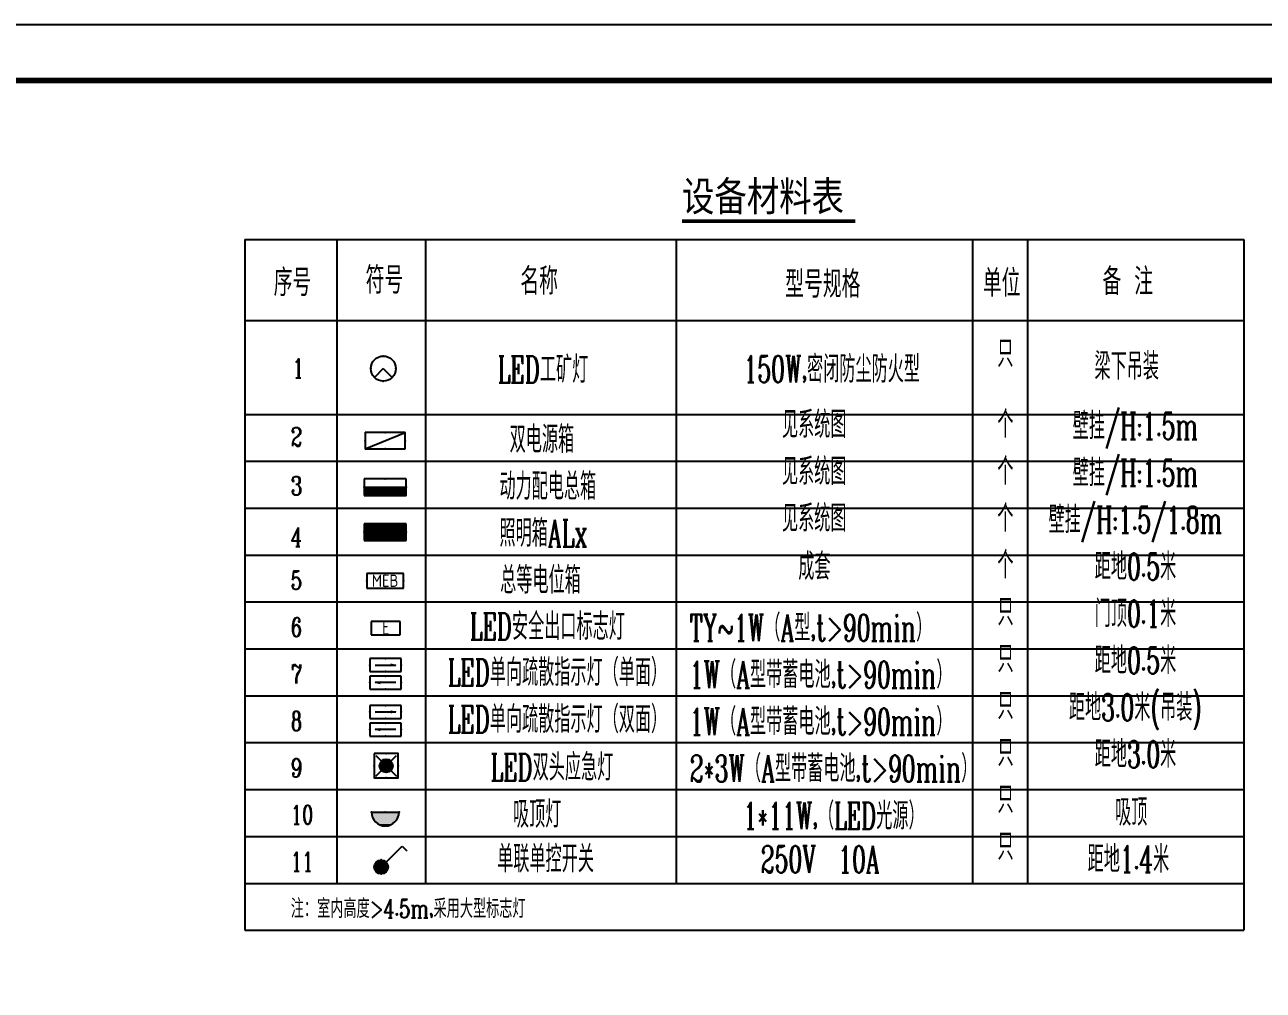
# Model space of a CAD drawing. Extents: x 1162612 to 1711260, y -157368 to 197905.
# Drawn here: x 1629405 to 1651587, y 133938 to 151229 of the extents above; entities that cross this region are included whole.
import ezdxf
from ezdxf.enums import TextEntityAlignment as Align

# ---------------------------------------------------------------- set-up
doc = ezdxf.new("R2010")
doc.units = 0
doc.header["$LTSCALE"] = 1000
doc.header["$MEASUREMENT"] = 0
doc.linetypes.add('CONTINOUS', pattern=[0])
doc.linetypes.add('PHANTOM2', pattern=[31.75, 15.875, -3.175, 3.175, -3.175, 3.175, -3.175])
doc.layers.get('0').update_dxf_attribs({"linetype": 'CONTINUOUS'})
for name, color, linetype in [('ABDE_SYS', 7, 'CONTINUOUS'), ('EQUIP-照明', 3, 'CONTINUOUS'), ('EQUIP-箱柜', 3, 'CONTINUOUS'), ('TEL_SYMB', 3, 'CONTINUOUS'), ('TEL_TEXT', 7, 'CONTINUOUS'), ('TEL_TITLE', 7, 'CONTINUOUS'), ('WALL', 9, 'CONTINUOUS')]:
    doc.layers.add(name, color=color, linetype=linetype)
doc.styles.add('_GBENOR', font='GBENOR.shx')
doc.styles.add('_TCH_LABEL', font='COMPLEX', dxfattribs={"bigfont": 'GBCBIG'})
doc.styles.get("Standard").update_dxf_attribs({"font": 'gbenor.shx', "bigfont": 'gbcbig.shx'})
doc.styles.add('STY15', font='COMPLEX.shx', dxfattribs={"width": 0.8, "bigfont": 'HZTXT.shx'})
doc.styles.add('新宋体', font='', dxfattribs={"width": 0.8})
doc.styles.get('新宋体').set_extended_font_data('NSimSun')

# ---------------------------------------------------------------- blocks, each defined once
blk = doc.blocks.new('*X21')
at = {"color": 0}
for p, q in [((-250, 33), (-83, 200)), ((-250, 68), (-118, 200)), ((-250, 104), (-154, 200)), ((-250, 139), (-189, 200)), ((-250, 174), (-224, 200)), ((-247, 0), (-47, 200)), ((-212, 0), (-12, 200)), ((-177, 0), (23, 200)), ((-141, 0), (59, 200)), ((-106, 0), (94, 200)), ((-71, 0), (129, 200)), ((-35, 0), (165, 200)), ((0, 0), (200, 200)), ((35, 0), (235, 200)), ((71, 0), (250, 179)), ((106, 0), (250, 144)), ((141, 0), (250, 109)), ((177, 0), (250, 73)), ((212, 0), (250, 38)), ((247, 0), (250, 3))]:
    blk.add_line(p, q, dxfattribs=at)
blk = doc.blocks.new('$EQUIP$00001421')
for p, q in [((0.75, 0.6), (-0.75, 0.6)), ((-0.75, 0.6), (-0.75, 0)), ((0.75, 0), (0.75, 0.6)), ((-0.75, 0), (0.75, 0))]:
    blk.add_line(p, q)
at = {"const_width": 0.6}
blk.add_lwpolyline([(-0.75, 0.3), (0.75, 0.3)], dxfattribs=at)
for p in [(0, 0.6), (-0.75, 0.3), (0, 0), (0.75, 0.3)]:
    blk.add_point(p)
at = {"xscale": 0.00300000000061118, "yscale": 0.00300000000061118, "zscale": 0.003}
blk.add_blockref('*X21', (0, 0), dxfattribs=at)
at = {"style": '_TCH_LABEL', "flags": 9}
blk.add_attdef('A', (0, 0), '', height=0.00002, dxfattribs=at)
blk = doc.blocks.new('*X11')
at = {"color": 0}
for p, q in [((-250, 33), (-183, 100)), ((-250, 68), (-218, 100)), ((-247, 0), (-147, 100)), ((-212, 0), (-112, 100)), ((-177, 0), (-77, 100)), ((-141, 0), (-41, 100)), ((-106, 0), (-6, 100)), ((-71, 0), (29, 100)), ((-35, 0), (65, 100)), ((0, 0), (100, 100)), ((35, 0), (135, 100)), ((71, 0), (171, 100)), ((106, 0), (206, 100)), ((141, 0), (241, 100)), ((177, 0), (250, 73)), ((212, 0), (250, 38)), ((247, 0), (250, 3))]:
    blk.add_line(p, q, dxfattribs=at)
blk = doc.blocks.new('$EQUIP$00001414')
for p, q in [((0.75, 0.6), (-0.75, 0.6)), ((-0.75, 0.6), (-0.75, 0)), ((0.75, 0), (0.75, 0.6)), ((-0.75, 0.3), (0.75, 0.3)), ((-0.75, 0), (0.75, 0))]:
    blk.add_line(p, q)
at = {"const_width": 0.3}
blk.add_lwpolyline([(-0.75, 0.15), (0.75, 0.15)], dxfattribs=at)
for p in [(0, 0.6), (-0.75, 0.3), (0, 0), (0.75, 0.3)]:
    blk.add_point(p)
at = {"xscale": 0.00300000000061118, "yscale": 0.00300000000061118, "zscale": 0.003}
blk.add_blockref('*X11', (0, 0), dxfattribs=at)
at = {"style": '_TCH_LABEL', "flags": 9}
blk.add_attdef('A', (0, 0), '', height=0.00002, dxfattribs=at)
blk = doc.blocks.new('$EQUIP$00002700')
for p, q in [((-0.75, 0.6), (-0.75, 0)), ((0.75, 0.6), (-0.75, 0.6)), ((0.75, 0), (0.75, 0.6)), ((-0.75, 0), (0.75, 0))]:
    blk.add_line(p, q)
at = {"const_width": 0.04}
blk.add_lwpolyline([(-0.75, 0.6), (-0.75, 0), (0.75, 0), (0.75, 0.6), (-0.75, 0.6), (-0.75, 0)], dxfattribs=at)
for p in [(0, 0.6), (-0.75, 0.3), (0, 0), (0.75, 0.3)]:
    blk.add_point(p)
at = {"color": 7}
blk.add_attdef('$TEXT$', text='', height=0.5, dxfattribs=at).set_placement((0, 0.3), align=Align.MIDDLE_CENTER)
blk = doc.blocks.new('$EQUIP$00002831')
for q in [(-0.354, -0.354), (0.354, -0.354)]:
    blk.add_line((0, 0), q)
at = {"const_width": 0.04}
blk.add_lwpolyline([(0.5, 0, 1), (-0.5, 0, 1), (0.5, 0, -2.700563)], format="xyb", dxfattribs=at)
blk.add_circle((0, 0), 0.5)
for p in [(0, 0.5), (-0.5, 0), (0.5, 0), (0, -0.5)]:
    blk.add_point(p)
blk = doc.blocks.new('$EQUIP$00002942')
for p, q in [((-0.75, 0.6), (-0.75, 0)), ((-0.75, 0), (0.75, 0.6)), ((0.75, 0.6), (-0.75, 0.6)), ((0.75, 0), (0.75, 0.6)), ((-0.75, 0), (0.75, 0))]:
    blk.add_line(p, q)
at = {"const_width": 0.04}
blk.add_lwpolyline([(-0.75, 0.6), (-0.75, 0), (0.75, 0), (0.75, 0.6), (-0.75, 0.6), (-0.75, 0)], dxfattribs=at)
for p in [(0, 0.6), (-0.75, 0.3), (0, 0), (0.75, 0.3)]:
    blk.add_point(p)
blk = doc.blocks.new('_LINKPT1')
blk.add_line((0, 0), (0, 0))
blk = doc.blocks.new('_Y41NTT')
for p, q in [((0.6, 0.55), (-0.6, 0.55)), ((-0.6, 0.55), (-0.6, 0)), ((0.6, 0), (0.6, 0.55)), ((-0.6, 0), (0.6, 0))]:
    blk.add_line(p, q)
at = {"xscale": 0.002, "yscale": 0.002, "zscale": 0.002}
for p in [(0, 0.55), (-0.6, 0.25), (0, 0), (0.6, 0.25)]:
    blk.add_blockref('_LINKPT1', p, dxfattribs=at)
at = {"style": '_GBENOR', "width": 0.8, "flags": 8}
blk.add_attdef('$TEXT$', text='', height=0.6, dxfattribs=at).set_placement((0.008, 0.31), align=Align.MIDDLE_CENTER)
at = {"flags": 9}
blk.add_attdef('A', (0, 0), '', height=0.00002, dxfattribs=at)
blk = doc.blocks.new('$EQUIP$00001687')
for p, q in [((0.72, 0.6), (-0.72, 0.6)), ((-0.72, 0.6), (-0.72, 0)), ((0.72, 0), (0.72, 0.6)), ((-0.72, 0), (0.72, 0))]:
    blk.add_line(p, q)
at = {"color": 7}
blk.add_line((-0.48, 0.3), (0.48, 0.3), dxfattribs=at)
for p in [(0, 0.6), (-0.72, 0.3), (0, 0), (0.72, 0.3)]:
    blk.add_point(p)
blk.add_solid([(0.24, 0.228), (0.528, 0.3), (0.24, 0.372)])
blk = doc.blocks.new('$EQUIP$00001167')
for p, q in [((-0.429, 0.429), (0.429, -0.429)), ((-0.429, -0.429), (0.429, 0.429))]:
    blk.add_line(p, q)
blk.add_lwpolyline([(-0.5, 0.5), (-0.5, -0.5), (0.5, -0.5), (0.5, 0.5)], close=True)
blk.add_circle((0, 0), 0.275)
for p in [(-0.5, 0), (0, 0.5), (0.5, 0), (0, -0.5)]:
    blk.add_point(p)
for points in [[(-0.238, 0.137), (0.238, 0.137), (-0.275, 0), (0.275, 0)], [(-0.238, -0.137), (0.238, -0.137), (-0.275, 0), (0.275, 0)], [(-0.137, 0.238), (0.137, 0.238), (-0.238, 0.137), (0.238, 0.137)], [(0, 0.275), (0, 0.275), (-0.137, 0.238), (0.137, 0.238)], [(-0.137, -0.238), (0.137, -0.238), (-0.238, -0.137), (0.238, -0.137)], [(0, -0.275), (0, -0.275), (-0.137, -0.238), (0.137, -0.238)]]:
    blk.add_solid(points)
at = {"flags": 9}
blk.add_attdef('A', (0, 0), '', height=0.00002, dxfattribs=at)
blk = doc.blocks.new('$EQUIP$00001205')
for p, q in [((0.147, 0.356), (0.625, 0.833)), ((0.625, 0.833), (0.766, 0.692))]:
    blk.add_line(p, q)
blk.add_circle((0, 0.208), 0.208)
for p in [(0, 0.417), (-0.208, 0.208), (0, 0), (0.208, 0.208)]:
    blk.add_point(p)
for points in [[(-0.104, 0.389), (0.104, 0.389), (-0.18, 0.312), (0.18, 0.312)], [(0, 0.417), (0, 0.417), (-0.104, 0.389), (0.104, 0.389)], [(-0.18, 0.312), (0.18, 0.312), (-0.208, 0.208), (0.208, 0.208)], [(-0.18, 0.104), (0.18, 0.104), (-0.208, 0.208), (0.208, 0.208)], [(-0.104, 0.028), (0.104, 0.028), (-0.18, 0.104), (0.18, 0.104)], [(0, 0), (0, 0), (-0.104, 0.028), (0.104, 0.028)]]:
    blk.add_solid(points)
at = {"flags": 9}
blk.add_attdef('A', (0, 0), '', height=0.00002, dxfattribs=at)
blk = doc.blocks.new('$EQUIP$00001168')
blk.add_line((-0.5, 0), (0.5, 0))
blk.add_arc((0, 0), 0.5, 180, 0)
for p in [(-0.5, 0), (0, 0), (0.5, 0), (0, -0.5)]:
    blk.add_point(p)
for points in [[(0.433, -0.25), (-0.433, -0.25), (0.5, 0), (-0.5, 0)], [(0.25, -0.433), (-0.25, -0.433), (0.433, -0.25), (-0.433, -0.25)], [(0, -0.5), (0, -0.5), (0.25, -0.433), (-0.25, -0.433)]]:
    blk.add_solid(points)
at = {"flags": 9}
blk.add_attdef('A', (0, 0), '', height=0.00002, dxfattribs=at)

msp = doc.modelspace()

# ---------------------------------------------------------------- linework, layer by layer
at = {"layer": 'TEL_SYMB', "color": 1, "const_width": 70}
msp.add_lwpolyline([(1641177, 147711), (1644280, 147711)], dxfattribs=at)
at = {"layer": 'TEL_TITLE'}
msp.add_lwpolyline([(1604543, 109229), (1663943, 109229), (1663943, 151229), (1604543, 151229)], close=True, dxfattribs=at)
at = {"layer": 'TEL_TITLE', "const_width": 100}
msp.add_lwpolyline([(1607043, 110229), (1662943, 110229), (1662943, 150229), (1607043, 150229)], close=True, dxfattribs=at)
at = {"layer": 'WALL', "color": 11, "linetype": 'CONTINUOUS'}
for p, q in [((1633349, 147383), (1633349, 135012)), ((1633349, 147383), (1651242, 147383)), ((1634996, 147383), (1634996, 135852)), ((1636583, 147383), (1636583, 135852)), ((1641070, 147383), (1641070, 135852)), ((1646381, 147383), (1646381, 135852)), ((1647363, 147383), (1647363, 135852)), ((1651242, 147383), (1651242, 135012)), ((1633349, 145932), (1651242, 145932)), ((1633349, 144252), (1651242, 144252)), ((1633349, 143412), (1651242, 143412)), ((1633349, 142572), (1651242, 142572)), ((1633349, 141732), (1651242, 141732)), ((1633349, 140892), (1651242, 140892)), ((1633349, 140052), (1651242, 140052)), ((1633349, 139212), (1651242, 139212)), ((1633349, 138372), (1651242, 138372)), ((1633349, 137532), (1651242, 137532)), ((1633349, 136692), (1651242, 136692)), ((1633349, 135852), (1651242, 135852)), ((1633349, 135012), (1651242, 135012))]:
    msp.add_line(p, q, dxfattribs=at)

# ---------------------------------------------------------------- block references
at = {"layer": 'EQUIP-照明'}
for name, p, xscale, yscale, zscale in [('$EQUIP$00002831', (1635827, 145071), 450, 450, 450), ('$EQUIP$00001687', (1635866, 139646), 388.8000000007451, 388.8000000007451, 388.8000000007451), ('$EQUIP$00001687', (1635866, 138806), 388.8000000007451, 388.8000000007451, 388.8000000007451), ('$EQUIP$00001167', (1635878, 137959), 431.999999973923, 431.999999973923, 431.999999973923), ('$EQUIP$00001168', (1635861, 137127), 495, 495, 495)]:
    msp.add_blockref(name, p, dxfattribs=dict(at, xscale=xscale, yscale=yscale, zscale=zscale))
ref = msp.add_blockref('_Y41NTT', (1635870, 140303), dxfattribs=dict(at, xscale=431.999999973923, yscale=431.999999973923, zscale=431.999999973923))
ref.add_attrib('$TEXT$', 'E', dxfattribs={"layer": '0', "height": 259, "style": '_GBENOR', "width": 0.8, "flags": 8}).set_placement((1635872, 140435), align=Align.MIDDLE_CENTER)
at = {"layer": 'EQUIP-照明', "xscale": 388.8000000007451, "yscale": 388.8000000007451, "zscale": 388.8000000007451, "rotation": 180}
for p in [(1635866, 139563), (1635866, 138723)]:
    msp.add_blockref('$EQUIP$00001687', p, dxfattribs=at)
at = {"layer": 'EQUIP-照明', "color": 4, "xscale": 598.3043736605905, "yscale": 598.3043736604741, "zscale": 598.3043736604974}
msp.add_blockref('$EQUIP$00001205', (1635788, 136021), dxfattribs=at)
at = {"layer": 'EQUIP-箱柜'}
for name, p, xscale, yscale, zscale in [('$EQUIP$00002942', (1635859, 143636), 480, 480, 480), ('$EQUIP$00001414', (1635859, 142797), 504, 504, 504)]:
    msp.add_blockref(name, p, dxfattribs=dict(at, xscale=xscale, yscale=yscale, zscale=zscale))
at = {"layer": 'EQUIP-箱柜', "linetype": 'PHANTOM2', "xscale": 501.5999999996275, "yscale": 501.6000000000931, "zscale": 501.6}
msp.add_blockref('$EQUIP$00001421', (1635859, 141991), dxfattribs=at)
at = {"layer": 'EQUIP-箱柜', "linetype": 'CONTINOUS', "xscale": 440, "yscale": 440, "zscale": 440.0000000000001}
msp.add_blockref('$EQUIP$00002700', (1635859, 141139), dxfattribs=at).add_auto_attribs({'$TEXT$': 'MEB'})

# ---------------------------------------------------------------- texts
at = {"layer": 'ABDE_SYS', "color": 3, "linetype": 'CONTINUOUS', "style": 'STY15'}
for s, height, width, p in [('序号', 481.2, 0.7, (1633863, 146371)), ('符号', 481.2, 0.7, (1635510, 146414)), ('名称', 481.2, 0.7, (1638281, 146395)), ('型号规格', 481.2, 0.7, (1643025, 146340)), ('单位', 481.2, 0.7, (1646565, 146361)), ('备 注', 481.2, 0.7, (1648709, 146389)), ('LED工矿灯', 481.2, 0.6, (1637877, 144814)), ('150W,密闭防尘防火型', 481.19, 0.6, (1642279, 144821)), ('梁下吊装', 481.2, 0.6, (1648565, 144873)), ('1', 337, 0.7, (1634200, 144908)), ('2', 337, 0.7, (1634169, 143681)), ('双电源箱', 481.2, 0.6, (1638090, 143562, 0)), ('3', 337, 0.7, (1634169, 142804)), ('动力配电总箱', 481.2, 0.6, (1637907, 142722, 0)), ('照明箱ALx', 481.2, 0.6, (1637907, 141882, 0)), ('4', 337, 0.7, (1634169, 141888)), ('总等电位箱', 481.2, 0.6, (1637920, 141042, 0)), ('5', 337, 0.7, (1634169, 141112)), ('LED安全出口标志灯  ', 481.19, 0.6, (1637377, 140211)), ('TY~1W（A型,t>90min）', 481.19, 0.6, (1641315, 140188)), ('6', 337, 0.7, (1634169, 140272)), ('7', 337, 0.7, (1634169, 139432)), ('LED单向疏散指示灯（单面）  ', 481.19, 0.6, (1636980, 139389)), ('1W（A型带蓄电池,t>90min）', 481.19, 0.6, (1641315, 139348)), ('LED单向疏散指示灯（双面）  ', 481.19, 0.6, (1636980, 138549)), ('8', 337, 0.7, (1634169, 138592)), ('1W（A型带蓄电池,t>90min）', 481.19, 0.6, (1641315, 138508)), ('LED双头应急灯  ', 481.2, 0.6, (1637748, 137691)), ('2*3W（A型带蓄电池,t>90min）', 481.19, 0.6, (1641315, 137668)), ('9', 337, 0.7, (1634169, 137752)), ('吸顶灯', 481.2, 0.6, (1638150, 136849)), ('1*11W,（LED光源）', 481.19, 0.6, (1642276, 136820)), ('吸顶', 481.2, 0.6, (1648935, 136884)), ('吸顶', 481.2, 0.6, (1648935, 136884)), ('10', 336.8, 0.7, (1634169, 136912)), ('单联单控开关  ', 481.2, 0.6, (1637867, 136049)), ('250V  10A', 481.2, 0.6, (1642588, 136042)), ('距地1.4米', 481.2, 0.6, (1648443, 136046)), ('11', 336.8, 0.7, (1634169, 136072)), ('注：室内高度>4.5m,采用大型标志灯', 336.84, 0.7, (1634169, 135232))]:
    msp.add_text(s, height=height, dxfattribs=dict(at, width=width)).set_placement(p)
at = {"layer": 'ABDE_SYS', "color": 3, "linetype": 'CONTINUOUS', "style": 'STY15', "width": 0.6}
for s, height, p in [('只', 481, (1646969, 145100)), ('见系统图', 481.2, (1643545, 143828)), ('个', 481, (1646969, 143832)), ('壁挂/H:1.5m', 481.2, (1649299, 143803)), ('见系统图', 481.2, (1643545, 142988)), ('个', 481, (1646969, 142992)), ('壁挂/H:1.5m', 481.2, (1649299, 142963)), ('见系统图', 481.2, (1643545, 142148)), ('个', 481, (1646969, 142152)), ('壁挂/H:1.5/1.8m', 481.19, (1649299, 142123)), ('成套', 481.2, (1643549, 141285)), ('个', 481, (1646969, 141312)), ('距地0.5米', 481.2, (1649299, 141283)), ('只', 481, (1646973, 140472)), ('门顶0.1米', 481.2, (1649299, 140443)), ('只', 481, (1646973, 139632)), ('距地0.5米', 481.2, (1649299, 139603)), ('距地3.0米(吊装)', 481.2, (1649299, 138763)), ('只', 481, (1646973, 138792)), ('只', 481, (1646973, 137952)), ('距地3.0米', 481.2, (1649299, 137923)), ('只', 481, (1646973, 137112)), ('只', 481, (1646973, 136272))]:
    msp.add_text(s, height=height, dxfattribs=at).set_placement(p, align=Align.CENTER)
at = {"layer": 'TEL_TEXT', "color": 1, "style": '新宋体', "width": 0.8}
msp.add_text('设备材料表', height=531.6, dxfattribs=at).set_placement((1641177, 147892))

doc.saveas('drawing.dxf')
